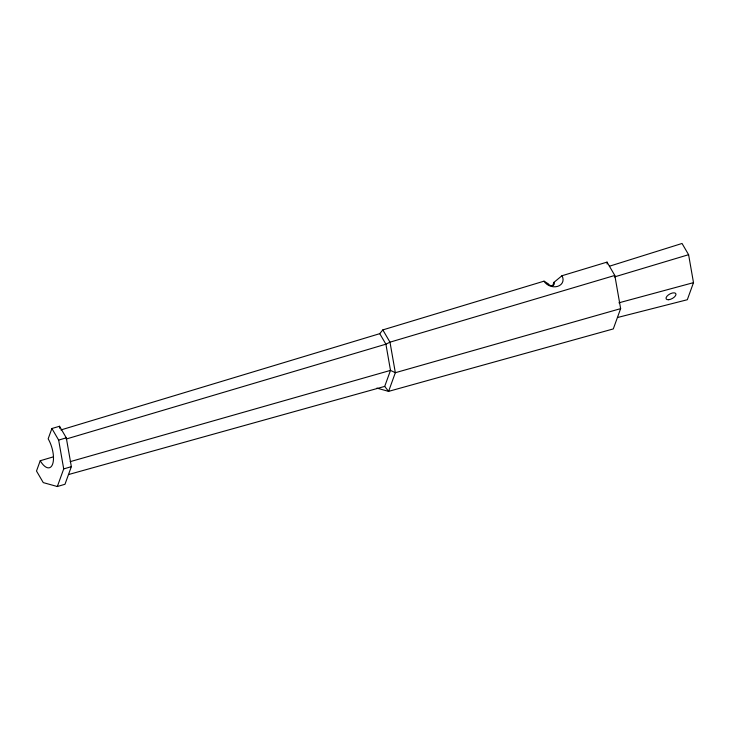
<?xml version="1.0" encoding="UTF-8"?>
<svg xmlns="http://www.w3.org/2000/svg" width="730" height="730" viewBox="0 0 730 730"><rect width="100%" height="100%" fill="white"/><g stroke="black" fill="none" stroke-linecap="round" stroke-linejoin="round"><path stroke-width="1.09" d="M40.232 460.73L36.5 471.033L43.262 482.612L57.332 486.527L64.979 484.273L71.348 466.662L66.293 437.836L59.531 426.265L51.894 428.51L48.162 438.821A18.706 7.975 73.6 0 1 52.606 464.171A18.706 7.975 73.6 0 1 40.232 460.73L53.326 456.87M57.332 486.527L63.711 468.916L58.655 440.09L51.894 428.51M68.447 474.573L384.701 386.407L390.495 370.393L385.905 344.186L379.755 333.665L382.821 329.905L544.042 281.159A10.284 8.103 19 0 0 557.62 286.37A10.284 8.103 19 0 0 561.954 275.748L607.031 262.116L614.815 275.447L620.637 308.635L613.3 328.92L388.588 391.371L376.872 388.104M609.395 266.231L682.039 243.473L688.6 254.697L693.5 282.647L687.313 299.729L617.553 317.504M552.72 285.503L553.933 282.355L561.954 275.748M60.873 429.952L379.755 333.665M614.377 276.953L688.6 254.697M614.815 275.447L389.984 342.169L385.905 344.186L66.184 439.04M58.655 440.09L66.293 437.836M63.711 468.916L71.348 466.662M70.153 461.661L390.495 370.393L395.341 372.711L620.637 308.635M618.912 302.813L693.5 282.647M544.042 281.159L548.467 283.97A3.148 2.464 19.9 0 0 552.619 285.585A3.148 2.464 19.9 0 0 553.933 282.355M384.701 386.407L388.588 391.371L395.341 372.711L389.984 342.169L382.821 329.905M59.531 426.265L59.659 428.273M607.031 262.116L607.105 264.032M668.616 299.729A5.502 2.573 -28.5 0 0 675.989 294.226A5.502 2.573 -28.5 0 0 668.388 294.911A5.502 2.573 -28.5 0 0 668.616 299.729"/></g></svg>
